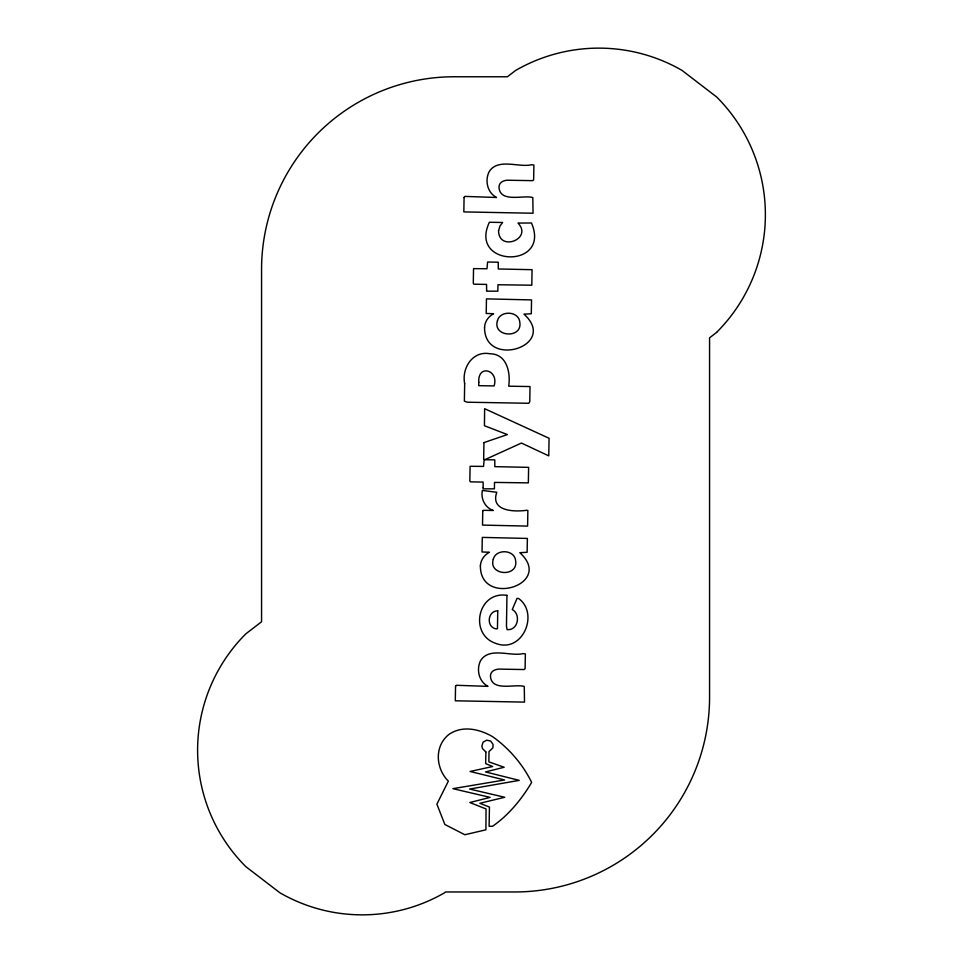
<?xml version="1.0" encoding="UTF-8"?>
<svg xmlns="http://www.w3.org/2000/svg" width="963" height="963" viewBox="0 0 963 963"><rect width="100%" height="100%" fill="white"/><g stroke="black" fill="none" stroke-linecap="round" stroke-linejoin="round"><path stroke-width="1.44" d="M716.616 332.416L709.562 337.832L709.562 697.14A194.827 194.827 0 0 1 514.736 891.967L445.604 891.967L444.521 892.797A164.601 164.601 0 0 1 279.92 892.797L245.818 866.64A164.601 164.601 0 0 1 245.818 633.847L261.563 621.773L261.563 269.387A192.624 192.624 0 0 1 454.187 76.763L507.405 76.763L515.614 70.455A166.418 166.418 0 0 1 681.997 70.383L716.701 97.022A166.467 166.467 0 0 1 716.592 332.391M483.161 487.796L483.161 488.843L494.404 488.843L494.513 482.415L528.35 482.872L528.615 467.356L494.826 466.646L494.777 459.869L484.136 459.688L483.534 466.405L470.1 466.285L469.836 480.946L470.401 481.861L483.113 482.078L483.161 487.796M486.616 290.128L486.616 291.175L497.847 291.175L497.955 284.747L531.793 285.204L532.07 269.688L498.28 268.978L498.232 262.201L487.591 262.02L486.989 268.737L473.543 268.617L473.29 283.278L473.856 284.193L486.568 284.41L486.616 290.128M480.393 565.654C479.851 607.978 554.808 584.445 519.839 552.69L527.134 552.281L527.375 538.437L482.294 537.402L482.042 551.98L489.421 552.256C484.425 554.893 480.706 559.924 480.393 565.654M484.558 327.131C484.016 369.443 558.973 345.922 524.004 314.167L531.299 313.757L531.54 299.914L486.459 298.879L486.207 313.457L493.586 313.721C488.59 316.37 484.871 321.389 484.558 327.131M498.557 230.675C498.665 252.137 533.129 239.017 518.022 223.079L531.468 222.995C551.474 269.146 468.03 267.365 489.385 222.26L502.614 222.489L500.002 226.016L498.557 230.675M506.959 595.351L506.454 626.082L507.08 629.633C518.094 630.717 521.139 614.322 512.292 609.543L517.011 598.396L518.588 598.48C539.545 613.515 522.452 654.009 495.608 643.32C468.764 634.268 477.744 590.74 506.959 595.351M455.547 686.378L455.294 700.799L524.522 702.111L524.257 686.475C515.699 683.537 491.732 692.06 490.48 676.495C489.986 670.537 496.667 668.539 501.458 669.153L524.053 669.55L525.1 668.743L525.365 653.901L522.981 653.612C510.619 656.754 489.072 646.474 480.501 660.811C476.167 669.646 478.948 681.635 487.988 686.366L456.245 685.283L455.547 686.378M464.082 197.499L463.829 211.908L533.057 213.232L532.792 197.584C524.233 194.658 500.266 203.181 499.015 187.616C498.521 181.658 505.202 179.66 509.993 180.274L532.587 180.659L533.634 179.864L533.899 165.022L531.516 164.733C519.153 167.875 497.606 157.595 489.035 171.932C484.702 180.755 487.483 192.756 496.511 197.487L464.78 196.404L464.082 197.499M464.672 383.659L464.371 401.126L467.163 402.209L528.783 403.28L529.77 401.619L530.023 386.56L508.693 386.187C510.727 373.006 507.056 353.915 490.035 353.77C472.737 350.4 461.518 368.035 464.672 383.659M478.792 382.299L478.731 385.669L494.091 385.934C499.195 369.816 477.504 363.809 478.792 382.299M482.764 510.956L482.511 525.1L527.592 526.099L527.868 510.462L526.833 510.27C514.194 512.075 490.083 511.329 496.776 492.286L482.379 490.444C480.585 498.738 485.051 507.706 493.309 510.486L483.366 510.318L482.764 510.956M483.956 442.595L483.667 458.918L484.81 459.7L521.428 443.052L548.754 455.86L549.066 438.273L484.63 408.685L484.437 425.73L507.369 434.578L483.956 442.595M485.882 751.959L485.665 763.623L492.683 766.524L470.088 771.459L504.588 779.97L452.887 788.661L490.131 797.388L469.836 802.528L486.05 808.944L485.906 829.817L464.852 834.74L444.858 824.484L436.889 804.153L448.349 781.137C435.577 768.414 434.12 745.916 449.107 734.3C462.613 725.163 479.405 729.051 492.611 736.671C509.042 748.347 522.861 764.429 531.648 782.425C521.561 799.302 508.813 814.963 492.575 826.266L489.108 826.302L489.445 807.042L479.839 803.286L504.72 797.28L469.631 789.046L519.262 780.379L485.496 771.929L504.155 767.258L488.879 761.877L488.999 751.585L492.9 747.842L493.068 744.435L490.636 741.004L486.688 740.21L483.137 742.1L481.837 746.108L482.595 748.696L485.882 751.959M497.763 610.831L497.45 628.622L496.607 628.947C486.05 627.78 487.242 610.807 497.763 610.831M497.45 320.727C492.274 337.194 522.728 339 519.791 322.208C518.913 310.893 500.014 310.11 497.45 320.727M493.285 559.25C488.109 575.718 518.563 577.523 515.626 560.731C514.748 549.416 495.849 548.633 493.285 559.25"/></g></svg>
